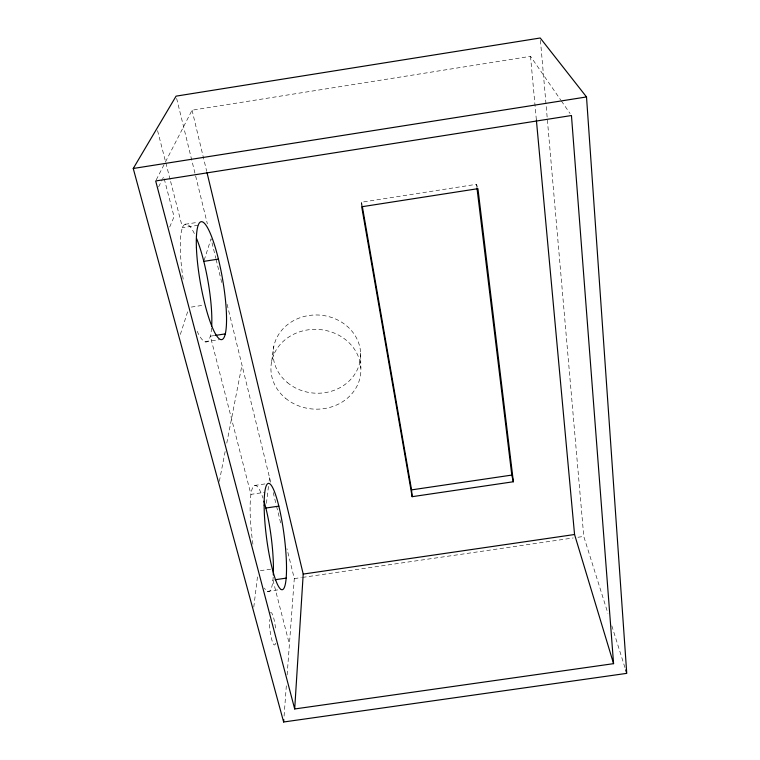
<?xml version="1.0" encoding="UTF-8"?>
<svg xmlns="http://www.w3.org/2000/svg" width="760" height="760" viewBox="0 0 760 760"><rect width="100%" height="100%" fill="white"/><g stroke="black" fill="none" stroke-linecap="round" stroke-linejoin="round"><path stroke-width="0.57" stroke-dasharray="3.8 2.85" d="M284.078 716.11L286.529 683.135M287.137 674.889L294.291 578.597L286.985 548.767M253.792 607.078L257.621 575.643M266.418 503.358L268.555 485.82M269.125 481.137L269.553 477.631M271.662 361.418L273.819 346.36M219.336 481.355L225.207 451.212M226.784 443.099L241.975 365.066M180.348 334.457L187.939 310.802M204.155 260.243L211.033 238.792L215.821 258.305M169.68 227.041L174.068 216.743L163.695 176.719L162.668 178.761M158.593 186.941L162.165 179.787M156.227 179.901L164.91 163.001M165.452 161.946L192.052 110.2L530.508 56.325L560.718 99.997M185.089 224.295L197.258 222.395M198.189 225.264L182.486 227.715L170.468 180.909M361.703 206.767L361.599 202.207L476.529 184.291L477.584 187.568M191.311 307.078L202.796 305.311M213.778 335.654L210.33 336.176L250.933 494.361L264.774 492.309M205.133 341.848L219.393 339.673M254.59 485.469L266.969 483.635M260.357 570.665L272.317 568.927M294.291 578.597L301.321 577.572M302.499 577.41L573.23 537.957M577.913 537.272L583.775 536.427L607.924 613.377M267.32 591.422L281.048 589.428M561.383 100.966L570.114 113.582M611.828 625.832L624.976 667.707M157.577 130.673L170.173 179.759M272.935 580.061L289.417 644.261M176.643 98.439L207.366 223.839M216.096 259.454L222.281 284.715M227.069 304.228L270.683 482.22M273.21 492.546L276.298 505.172M276.583 506.312L281.077 524.675M192.052 110.2L206.71 171.361M361.599 202.207L362.206 205.713M476.529 184.291L476.815 186.647M530.508 56.325L536.38 120.08M540.436 40.365L583.775 536.427M360.62 353.058L360.848 368.191M211.565 328.073A59.821 12.075 80 0 1 196.498 329.83M183.179 279.158A59.821 12.075 80 0 1 181.735 230.061A59.821 12.075 80 0 1 194.693 234.241M273.182 577.087A53.599 9.538 82.7 0 1 264.423 588.069M252.928 544.264A53.599 9.538 82.7 0 1 251.446 491.511A53.599 9.538 82.7 0 1 263.007 498.151M275.595 643.226A16.302 2.859 83.5 0 1 271.7 639.359A16.302 2.859 83.5 0 1 269.325 619.505M270.455 612.778A16.302 2.859 83.5 0 1 275.709 629.841M285.522 398.259A45.011 39.891 3.8 0 0 359.831 378.518A45.011 39.891 3.8 0 0 302.366 331.008A45.011 39.891 3.8 0 0 285.522 398.259M287.299 382.527A43.814 39.111 4.1 0 0 359.632 363.185A43.814 39.111 4.1 0 0 303.696 316.597A43.814 39.111 4.1 0 0 287.299 382.527"/><path stroke-width="1.14" d="M294.69 708.966L155.677 180.956L571.453 115.52L613.577 663.66L294.69 708.966L303.212 574.075L206.986 172.511M283.642 722L133.247 168.482L176.082 96.14L540.227 38L586.511 96.947L626.753 673.36L283.642 722L283.812 719.644M133.247 168.482L586.511 96.947M203.794 261.373L218.414 259.103M214.928 335.474L225.273 333.897M265.848 508.041L278.834 506.122M412.138 496.689L411.559 489.886L511.803 475.085L513.37 481.755L412.138 496.689L361.703 206.767L477.935 188.67L513.37 481.755M303.212 574.075L574.56 534.508L613.577 663.66M275.139 579.737L286.168 578.132M625.679 669.968L626.392 672.23M362.406 206.881L411.559 489.886M476.957 187.825L511.803 475.085M536.38 120.08L574.56 534.508M196.593 238.573A59.821 12.075 80 0 1 211.689 326.116M263.967 501.192A53.599 9.538 82.7 0 1 273.296 574.95M264.138 505.162A53.618 8.882 82.6 0 0 281.048 589.428A53.618 8.882 82.6 0 0 280.81 515.071A53.618 8.882 82.6 0 0 264.138 505.162M196.412 247.608A59.85 11.248 80.1 0 0 220.486 339.501A59.85 11.248 80.1 0 0 217.35 254.876A59.85 11.248 80.1 0 0 196.412 247.608"/></g></svg>
